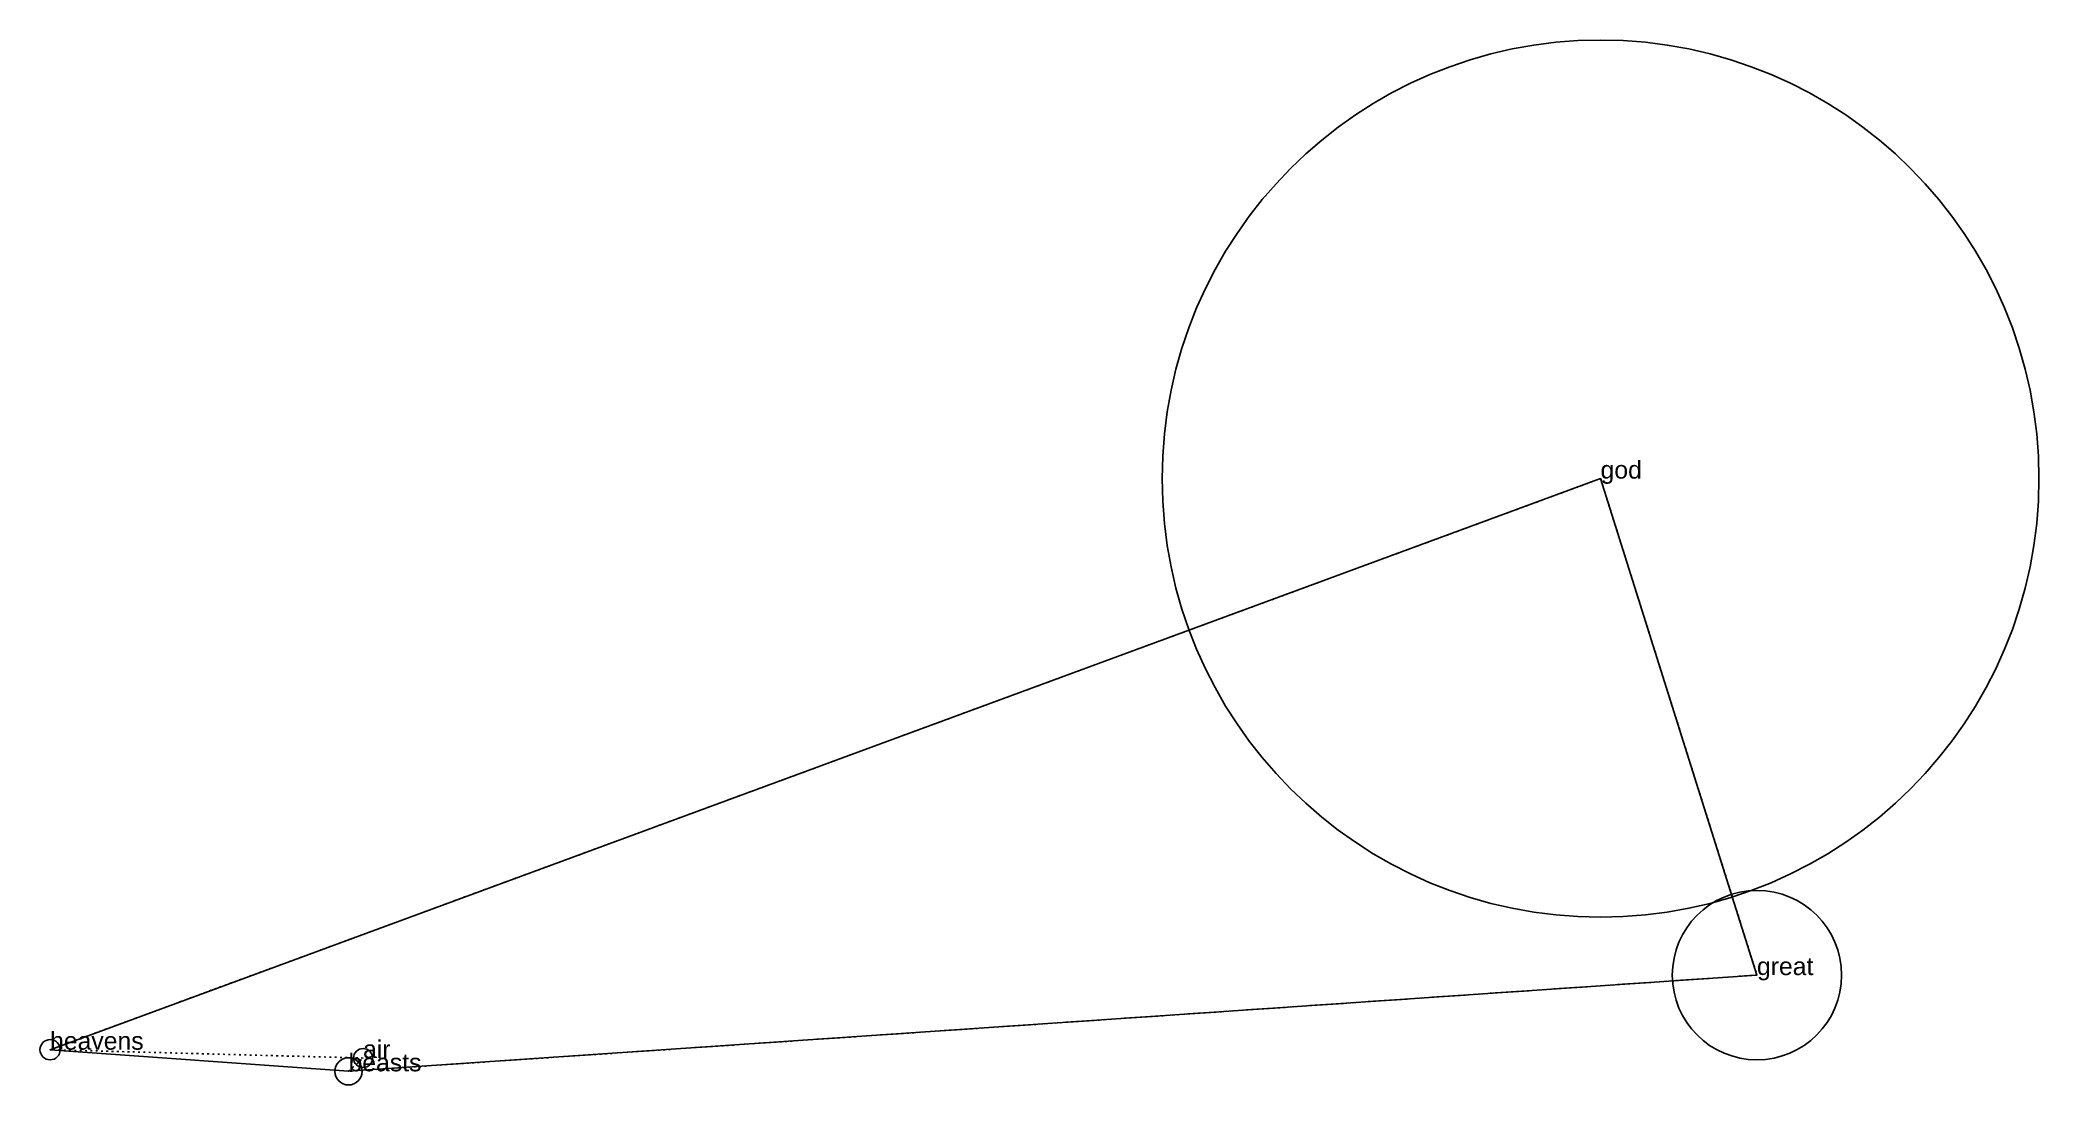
# Model space of a CAD drawing. Extents: x -43 to 69, y -16 to 43.
import ezdxf

# ---------------------------------------------------------------- set-up
doc = ezdxf.new("R2010")
doc.units = 0
doc.linetypes.add('DOT', pattern=[0.2, 0, -0.2])
doc.layers.add('TEXT', color=1, linetype='CONTINUOUS')
doc.styles.get("Standard").update_dxf_attribs({"font": 'arial.ttf'})

msp = doc.modelspace()

# ---------------------------------------------------------------- linework, layer by layer
for centre, radius in [((44.71, 17.77), 24.75), ((53.54, -10.25), 4.78), ((-42.82, -14.46), 0.572), ((-25.15, -14.93), 0.536), ((-25.97, -15.68), 0.769)]:
    msp.add_circle(centre, radius)
at = {"layer": 'INTERNAL', "linetype": 'DOT'}
msp.add_polyline3d([(-25.15, -14.93, 0), (-42.82, -14.46, 0), (44.71, 17.77, 0), (53.54, -10.25, 0), (-25.97, -15.68, 0), (-25.15, -14.93, 0)], close=True, dxfattribs=at)
at = {"layer": 'OUTLINE', "linetype": 'CONTINUOUS'}
msp.add_polyline3d([(-25.97, -15.68, 0), (-42.82, -14.46, 0), (44.71, 17.77, 0), (53.54, -10.25, 0), (-25.97, -15.68, 0)], close=True, dxfattribs=at)

# ---------------------------------------------------------------- texts
at = {"layer": 'TEXT'}
for s, p in [('god', (44.71, 17.77)), ('great', (53.54, -10.25)), ('heavens', (-42.82, -14.46)), ('beasts', (-25.97, -15.68)), ('air', (-25.15, -14.93))]:
    msp.add_text(s, height=1, dxfattribs=at).set_placement(p)

doc.saveas('drawing.dxf')
